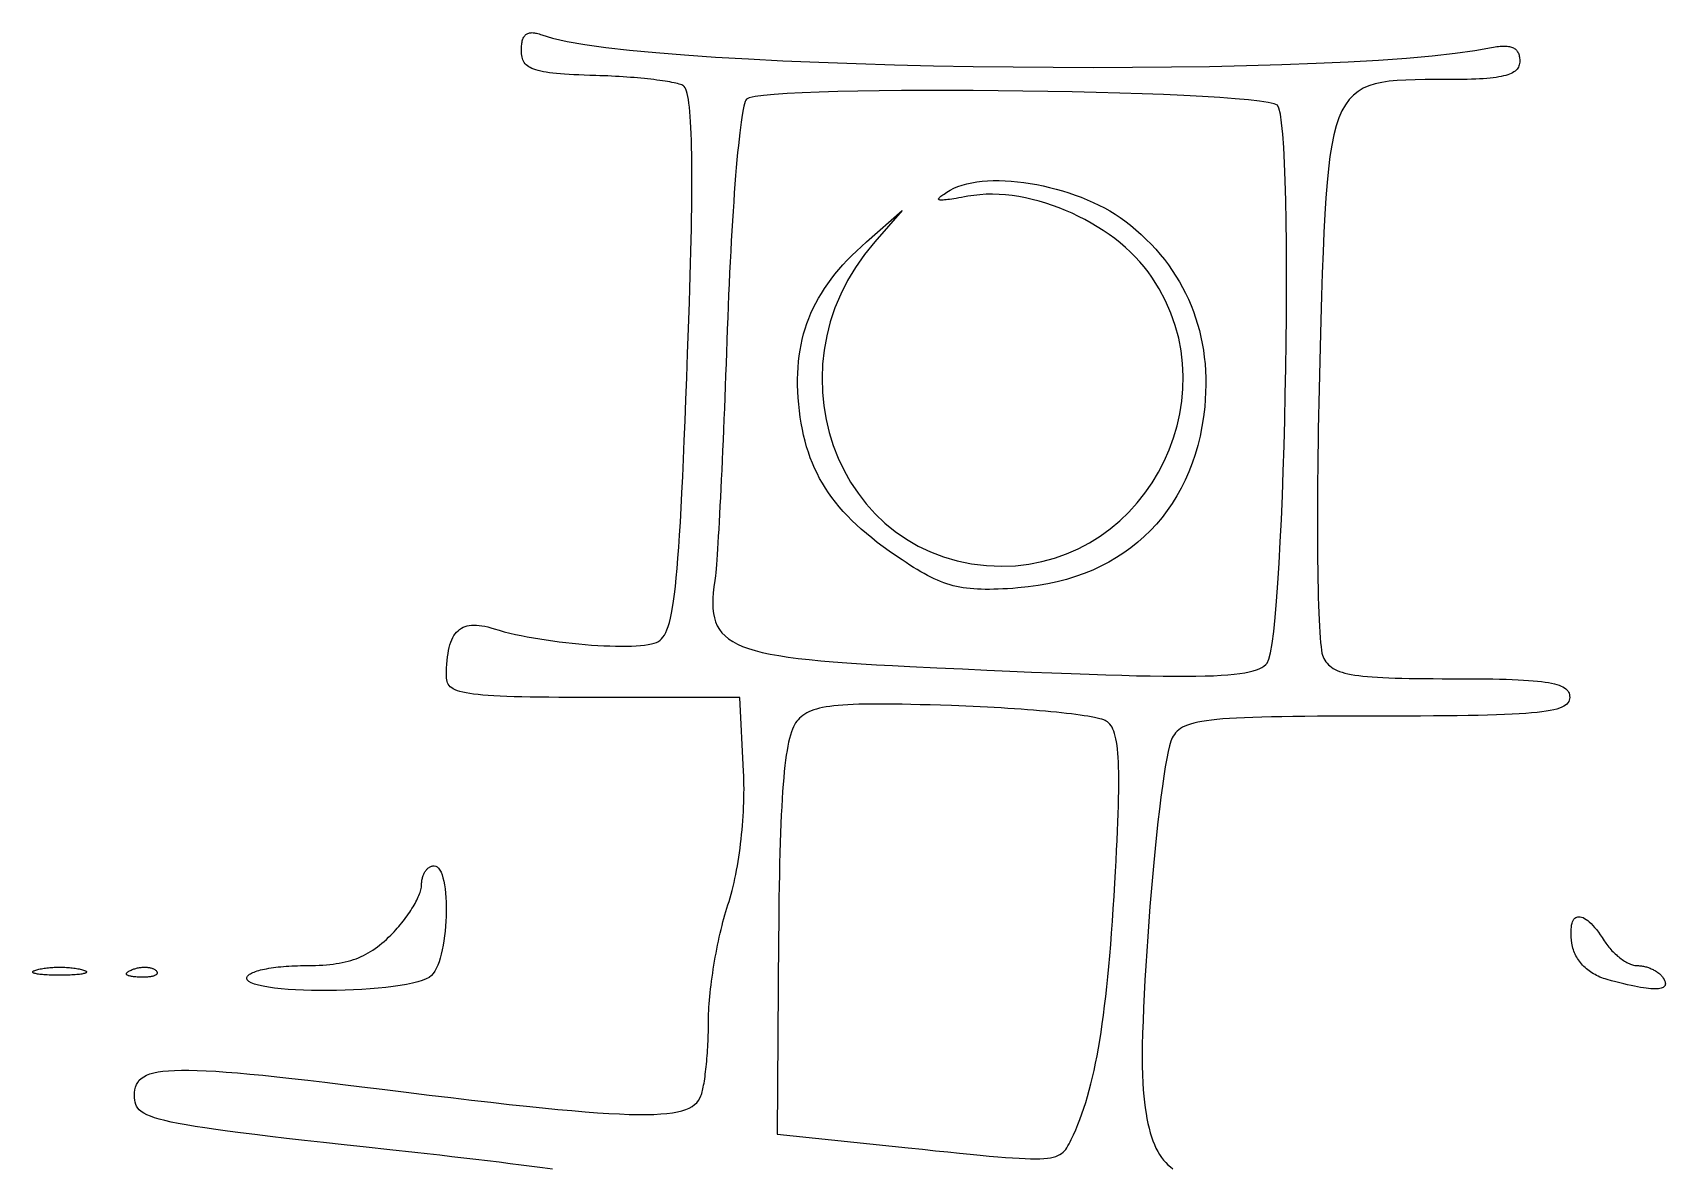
# Model space of a CAD drawing. Extents: x 61.4 to 117, y 125.4 to 225.4.
# Drawn here: x 84.03 to 93.61, y 153.8 to 160.46 of the extents above; entities that cross this region are included whole.
import ezdxf

# ---------------------------------------------------------------- set-up
doc = ezdxf.new("R2010")
doc.units = 0
doc.layers.add('LAYER_1', color=7, linetype='CONTINUOUS')

msp = doc.modelspace()

# ---------------------------------------------------------------- linework, layer by layer
at = {"layer": 'LAYER_1', "color": 7}
for points in [[(86.8947, 160.3614), (86.8948, 160.3705), (86.8951, 160.3791), (86.8957, 160.3873), (86.8965, 160.3951), (86.8975, 160.4025), (86.8987, 160.4094), (86.9002, 160.4159), (86.9019, 160.422), (86.9039, 160.4277), (86.9061, 160.4329), (86.9086, 160.4378), (86.9113, 160.4422), (86.9143, 160.4463), (86.9175, 160.4499), (86.921, 160.4531), (86.9247, 160.4559), (86.9287, 160.4583), (86.933, 160.4604), (86.9376, 160.462), (86.9424, 160.4632), (86.9475, 160.4641), (86.9529, 160.4645), (86.9586, 160.4646), (86.9645, 160.4643), (86.9708, 160.4636), (86.9773, 160.4625), (86.9841, 160.461), (86.9912, 160.4592), (86.9987, 160.457), (87.0064, 160.4544), (87.0144, 160.4514)], [(87.0144, 160.4514), (87.0782, 160.4316), (87.1628, 160.4128), (87.2671, 160.395), (87.3895, 160.3782), (87.5288, 160.3625), (87.6836, 160.3478), (87.8524, 160.3342), (88.034, 160.3216), (88.227, 160.3102), (88.4299, 160.2999), (88.6416, 160.2908), (88.8605, 160.2828), (89.0853, 160.276), (89.3147, 160.2704), (89.5473, 160.2661), (89.7817, 160.263), (90.0166, 160.2611), (90.2505, 160.2605), (90.4823, 160.2612), (90.7104, 160.2632), (90.9335, 160.2665), (91.1502, 160.2712), (91.3593, 160.2773), (91.5592, 160.2847), (91.7488, 160.2935), (91.9265, 160.3038), (92.091, 160.3155), (92.241, 160.3286), (92.3751, 160.3433), (92.492, 160.3594), (92.5902, 160.377)], [(87.3321, 160.2127), (87.297, 160.2138), (87.2638, 160.215), (87.2324, 160.2163), (87.2028, 160.2177), (87.1749, 160.2192), (87.1486, 160.2209), (87.124, 160.2227), (87.101, 160.2248), (87.0795, 160.227), (87.0595, 160.2295), (87.041, 160.2322), (87.0238, 160.2351), (87.0079, 160.2383), (86.9933, 160.2418), (86.98, 160.2457), (86.9678, 160.2498), (86.9568, 160.2542), (86.9469, 160.2591), (86.938, 160.2643), (86.9301, 160.2698), (86.9232, 160.2758), (86.9171, 160.2822), (86.9119, 160.289), (86.9075, 160.2963), (86.9038, 160.3041), (86.9009, 160.3123), (86.8985, 160.3211), (86.8968, 160.3303), (86.8956, 160.3401), (86.8949, 160.3505), (86.8947, 160.3614)], [(92.5902, 160.377), (92.601, 160.3792), (92.6114, 160.381), (92.6214, 160.3825), (92.6311, 160.3838), (92.6404, 160.3847), (92.6492, 160.3854), (92.6578, 160.3857), (92.6659, 160.3857), (92.6737, 160.3855), (92.6811, 160.3849), (92.6881, 160.384), (92.6947, 160.3828), (92.701, 160.3813), (92.707, 160.3795), (92.7126, 160.3773), (92.7178, 160.3749), (92.7227, 160.3721), (92.7272, 160.3691), (92.7314, 160.3657), (92.7352, 160.362), (92.7387, 160.358), (92.7418, 160.3536), (92.7446, 160.349), (92.7471, 160.344), (92.7492, 160.3387), (92.751, 160.3331), (92.7524, 160.3271), (92.7536, 160.3208), (92.7544, 160.3142), (92.7549, 160.3073), (92.755, 160.3)], [(92.755, 160.3), (92.7547, 160.2918), (92.7538, 160.284), (92.7523, 160.2765), (92.75, 160.2695), (92.7471, 160.2627), (92.7434, 160.2564), (92.739, 160.2503), (92.7338, 160.2446), (92.7278, 160.2393), (92.7209, 160.2342), (92.7132, 160.2295), (92.7045, 160.225), (92.6949, 160.2209), (92.6844, 160.2171), (92.6728, 160.2135), (92.6603, 160.2102), (92.6467, 160.2072), (92.632, 160.2045), (92.6162, 160.2019), (92.5992, 160.1997), (92.5811, 160.1977), (92.5618, 160.1959), (92.5413, 160.1943), (92.5195, 160.1929), (92.4965, 160.1918), (92.4721, 160.1908), (92.4464, 160.1901), (92.4193, 160.1895), (92.3908, 160.1891), (92.3609, 160.1888), (92.3295, 160.1887)], [(87.846, 160.1526), (87.8414, 160.1552), (87.8356, 160.1577), (87.8286, 160.1602), (87.8206, 160.1627), (87.8116, 160.1653), (87.8016, 160.1677), (87.7906, 160.1702), (87.7787, 160.1727), (87.7659, 160.1751), (87.7522, 160.1775), (87.7377, 160.1798), (87.7225, 160.1821), (87.7065, 160.1844), (87.6897, 160.1866), (87.6723, 160.1888), (87.6543, 160.1909), (87.6357, 160.1929), (87.6165, 160.1949), (87.5968, 160.1968), (87.5766, 160.1987), (87.5559, 160.2004), (87.5348, 160.2021), (87.5133, 160.2037), (87.4915, 160.2052), (87.4694, 160.2066), (87.447, 160.2079), (87.4243, 160.2091), (87.4015, 160.2102), (87.3785, 160.2111), (87.3553, 160.212), (87.3321, 160.2127)], [(87.8809, 158.8833), (87.8835, 158.9611), (87.8859, 159.0364), (87.888, 159.1093), (87.8898, 159.1797), (87.8914, 159.2476), (87.8927, 159.3131), (87.8939, 159.3761), (87.8947, 159.4366), (87.8953, 159.4947), (87.8957, 159.5503), (87.8958, 159.6035), (87.8957, 159.6542), (87.8953, 159.7024), (87.8947, 159.7482), (87.8938, 159.7916), (87.8927, 159.8325), (87.8913, 159.8709), (87.8897, 159.9069), (87.8878, 159.9405), (87.8857, 159.9716), (87.8833, 160.0002), (87.8807, 160.0264), (87.8779, 160.0502), (87.8748, 160.0715), (87.8714, 160.0904), (87.8678, 160.1069), (87.8639, 160.1209), (87.8598, 160.1325), (87.8555, 160.1416), (87.8509, 160.1484), (87.846, 160.1526)], [(92.3295, 160.1887), (92.2622, 160.1888), (92.1994, 160.1887), (92.1408, 160.1881), (92.0863, 160.1865), (92.0357, 160.1837), (91.989, 160.1793), (91.9458, 160.1729), (91.9061, 160.1641), (91.8697, 160.1525), (91.8364, 160.1379), (91.8062, 160.1197), (91.7787, 160.0977), (91.7539, 160.0715), (91.7316, 160.0407), (91.7116, 160.0049), (91.6938, 159.9637), (91.678, 159.9169), (91.6641, 159.864), (91.6519, 159.8047), (91.6412, 159.7385), (91.6319, 159.6651), (91.6238, 159.5842), (91.6168, 159.4954), (91.6106, 159.3983), (91.6052, 159.2925), (91.6004, 159.1776), (91.596, 159.0534), (91.5919, 158.9194), (91.5878, 158.7752), (91.5837, 158.6205), (91.5794, 158.4549)], [(88.2154, 160.0742), (88.2117, 160.0688), (88.2079, 160.0599), (88.2041, 160.0477), (88.2002, 160.0322), (88.1963, 160.0135), (88.1923, 159.9917), (88.1883, 159.9669), (88.1843, 159.9393), (88.1803, 159.9088), (88.1762, 159.8757), (88.1722, 159.8399), (88.1682, 159.8017), (88.1641, 159.761), (88.1602, 159.718), (88.1562, 159.6727), (88.1523, 159.6254), (88.1484, 159.576), (88.1446, 159.5246), (88.1408, 159.4714), (88.1371, 159.4165), (88.1335, 159.3599), (88.13, 159.3018), (88.1265, 159.2422), (88.1232, 159.1812), (88.12, 159.1189), (88.1169, 159.0555), (88.1139, 158.991), (88.1111, 158.9255), (88.1083, 158.8591), (88.1058, 158.7919), (88.1034, 158.724)], [(91.3321, 160.0382), (91.313, 160.0467), (91.2775, 160.0549), (91.2268, 160.0626), (91.1619, 160.07), (91.0839, 160.077), (90.9941, 160.0835), (90.8936, 160.0897), (90.7834, 160.0953), (90.6648, 160.1006), (90.5388, 160.1053), (90.4067, 160.1096), (90.2695, 160.1134), (90.1284, 160.1167), (89.9845, 160.1195), (89.839, 160.1217), (89.693, 160.1234), (89.5476, 160.1245), (89.4039, 160.1251), (89.2632, 160.125), (89.1265, 160.1244), (88.995, 160.1232), (88.8699, 160.1213), (88.7522, 160.1188), (88.643, 160.1156), (88.5436, 160.1118), (88.4551, 160.1073), (88.3786, 160.1021), (88.3152, 160.0962), (88.2661, 160.0896), (88.2325, 160.0823), (88.2154, 160.0742)], [(91.2723, 156.7645), (91.2824, 156.7863), (91.2922, 156.8251), (91.3016, 156.8798), (91.3107, 156.9492), (91.3193, 157.0321), (91.3276, 157.1273), (91.3353, 157.2336), (91.3427, 157.3499), (91.3495, 157.475), (91.3558, 157.6076), (91.3616, 157.7466), (91.3668, 157.8908), (91.3715, 158.039), (91.3755, 158.19), (91.379, 158.3426), (91.3818, 158.4957), (91.3839, 158.6481), (91.3853, 158.7985), (91.3861, 158.9458), (91.3861, 159.0888), (91.3854, 159.2263), (91.3839, 159.3571), (91.3816, 159.4801), (91.3785, 159.594), (91.3745, 159.6977), (91.3697, 159.7899), (91.364, 159.8696), (91.3574, 159.9354), (91.3499, 159.9862), (91.3415, 160.0209), (91.3321, 160.0382)], [(89.4124, 159.5397), (89.4339, 159.5511), (89.4574, 159.5612), (89.4827, 159.57), (89.5096, 159.5774), (89.538, 159.5836), (89.5679, 159.5885), (89.5991, 159.5921), (89.6315, 159.5946), (89.6649, 159.5958), (89.6994, 159.5958), (89.7346, 159.5947), (89.7706, 159.5924), (89.8072, 159.5891), (89.8443, 159.5846), (89.8818, 159.579), (89.9195, 159.5724), (89.9574, 159.5647), (89.9952, 159.5561), (90.033, 159.5464), (90.0706, 159.5357), (90.1079, 159.5241), (90.1447, 159.5116), (90.1809, 159.4981), (90.2165, 159.4838), (90.2513, 159.4685), (90.2852, 159.4525), (90.318, 159.4355), (90.3497, 159.4178), (90.3801, 159.3993), (90.4092, 159.38), (90.4367, 159.3599)], [(89.5149, 159.504), (89.4964, 159.5006), (89.4791, 159.4974), (89.4628, 159.4946), (89.4476, 159.492), (89.4335, 159.4897), (89.4205, 159.4877), (89.4085, 159.4859), (89.3976, 159.4845), (89.3877, 159.4833), (89.3788, 159.4825), (89.3709, 159.4819), (89.3641, 159.4817), (89.3582, 159.4818), (89.3534, 159.4822), (89.3495, 159.4829), (89.3465, 159.4839), (89.3446, 159.4852), (89.3435, 159.4869), (89.3435, 159.4889), (89.3443, 159.4912), (89.3461, 159.4939), (89.3488, 159.4969), (89.3524, 159.5002), (89.3568, 159.5039), (89.3622, 159.508), (89.3684, 159.5123), (89.3755, 159.5171), (89.3835, 159.5222), (89.3923, 159.5277), (89.4019, 159.5335), (89.4124, 159.5397)], [(90.596, 159.03), (90.574, 159.0607), (90.5503, 159.0909), (90.525, 159.1203), (90.4982, 159.1489), (90.47, 159.1768), (90.4404, 159.2039), (90.4096, 159.2301), (90.3776, 159.2554), (90.3445, 159.2798), (90.3104, 159.3032), (90.2754, 159.3256), (90.2395, 159.3469), (90.203, 159.3672), (90.1657, 159.3863), (90.1279, 159.4043), (90.0896, 159.4211), (90.0509, 159.4367), (90.0119, 159.4509), (89.9727, 159.4639), (89.9333, 159.4756), (89.8938, 159.4858), (89.8544, 159.4946), (89.8151, 159.502), (89.776, 159.5079), (89.7371, 159.5122), (89.6987, 159.515), (89.6607, 159.5162), (89.6232, 159.5157), (89.5863, 159.5135), (89.5502, 159.5096), (89.5149, 159.504)], [(88.9205, 159.2369), (89.1289, 159.4201), (88.969, 159.2369)], [(90.4367, 159.3599), (90.4699, 159.3338), (90.5019, 159.307), (90.5328, 159.2796), (90.5625, 159.2514), (90.591, 159.2226), (90.6183, 159.1931), (90.6444, 159.1629), (90.6693, 159.1322), (90.6931, 159.1008), (90.7156, 159.0687), (90.737, 159.0361), (90.7571, 159.0028), (90.7761, 158.969), (90.7938, 158.9346), (90.8103, 158.8996), (90.8256, 158.864), (90.8396, 158.8279), (90.8525, 158.7912), (90.8641, 158.754), (90.8744, 158.7163), (90.8835, 158.678), (90.8914, 158.6392), (90.898, 158.5999), (90.9034, 158.5602), (90.9075, 158.5199), (90.9104, 158.4792), (90.912, 158.438), (90.9123, 158.3964), (90.9113, 158.3543), (90.9091, 158.3117), (90.9056, 158.2688)], [(88.5229, 158.2836), (88.5197, 158.3213), (88.5175, 158.3583), (88.5163, 158.3946), (88.5161, 158.4303), (88.5169, 158.4654), (88.5187, 158.4999), (88.5215, 158.5339), (88.5254, 158.5673), (88.5303, 158.6002), (88.5362, 158.6325), (88.5432, 158.6644), (88.5513, 158.6959), (88.5605, 158.7269), (88.5707, 158.7575), (88.5821, 158.7877), (88.5945, 158.8176), (88.6081, 158.8471), (88.6228, 158.8763), (88.6386, 158.9052), (88.6556, 158.9338), (88.6737, 158.9622), (88.693, 158.9903), (88.7135, 159.0183), (88.7351, 159.046), (88.758, 159.0736), (88.782, 159.1011), (88.8072, 159.1284), (88.8337, 159.1556), (88.8614, 159.1828), (88.8903, 159.2098), (88.9205, 159.2369)], [(88.969, 159.2369), (88.9089, 159.163), (88.8556, 159.0869), (88.809, 159.0089), (88.769, 158.9294), (88.7354, 158.8486), (88.7081, 158.7669), (88.6869, 158.6845), (88.6719, 158.6018), (88.6627, 158.5191), (88.6594, 158.4367), (88.6618, 158.355), (88.6697, 158.2741), (88.6831, 158.1946), (88.7018, 158.1166), (88.7256, 158.0404), (88.7546, 157.9665), (88.7885, 157.895), (88.8273, 157.8264), (88.8708, 157.7609), (88.9188, 157.6988), (88.9713, 157.6405), (89.0282, 157.5863), (89.0893, 157.5364), (89.1544, 157.4913), (89.2236, 157.4511), (89.2965, 157.4163), (89.3733, 157.3871), (89.4536, 157.3638), (89.5374, 157.3468), (89.6245, 157.3364), (89.7149, 157.3328)], [(89.7149, 157.3328), (89.7957, 157.3359), (89.8743, 157.3449), (89.9505, 157.3595), (90.0243, 157.3796), (90.0954, 157.4049), (90.1639, 157.435), (90.2294, 157.4698), (90.292, 157.509), (90.3514, 157.5523), (90.4076, 157.5995), (90.4604, 157.6504), (90.5096, 157.7045), (90.5552, 157.7618), (90.597, 157.8219), (90.6348, 157.8847), (90.6686, 157.9497), (90.6981, 158.0168), (90.7234, 158.0858), (90.7441, 158.1563), (90.7603, 158.2281), (90.7717, 158.3009), (90.7783, 158.3745), (90.7798, 158.4487), (90.7762, 158.5231), (90.7674, 158.5975), (90.7531, 158.6717), (90.7333, 158.7454), (90.7078, 158.8183), (90.6765, 158.8902), (90.6393, 158.9609), (90.596, 159.03)], [(87.6989, 156.8913), (87.7084, 156.898), (87.7174, 156.9063), (87.7259, 156.9164), (87.7341, 156.9285), (87.7419, 156.943), (87.7493, 156.9599), (87.7564, 156.9796), (87.7632, 157.0023), (87.7697, 157.0282), (87.7759, 157.0576), (87.7819, 157.0906), (87.7876, 157.1276), (87.7931, 157.1687), (87.7985, 157.2142), (87.8036, 157.2643), (87.8086, 157.3192), (87.8135, 157.3792), (87.8183, 157.4446), (87.823, 157.5155), (87.8277, 157.5921), (87.8323, 157.6748), (87.8369, 157.7637), (87.8415, 157.8591), (87.8461, 157.9612), (87.8508, 158.0702), (87.8555, 158.1865), (87.8603, 158.3101), (87.8653, 158.4413), (87.8703, 158.5805), (87.8755, 158.7277), (87.8809, 158.8833)], [(88.1034, 158.724), (88.1011, 158.6559), (88.0987, 158.5882), (88.0962, 158.5209), (88.0937, 158.4542), (88.0912, 158.3882), (88.0887, 158.323), (88.0861, 158.2587), (88.0835, 158.1953), (88.0809, 158.1331), (88.0783, 158.072), (88.0757, 158.0122), (88.0731, 157.9539), (88.0705, 157.897), (88.0679, 157.8418), (88.0653, 157.7883), (88.0627, 157.7365), (88.0602, 157.6868), (88.0577, 157.639), (88.0552, 157.5934), (88.0528, 157.55), (88.0504, 157.5089), (88.0481, 157.4703), (88.0458, 157.4342), (88.0436, 157.4008), (88.0414, 157.3701), (88.0394, 157.3423), (88.0374, 157.3174), (88.0355, 157.2957), (88.0336, 157.277), (88.0319, 157.2617), (88.0303, 157.2497)], [(91.5794, 158.4549), (91.5773, 158.374), (91.5755, 158.2938), (91.5738, 158.2145), (91.5724, 158.136), (91.5711, 158.0586), (91.57, 157.9824), (91.5691, 157.9075), (91.5684, 157.834), (91.5679, 157.7621), (91.5676, 157.6917), (91.5674, 157.6232), (91.5674, 157.5565), (91.5676, 157.4918), (91.568, 157.4292), (91.5686, 157.3688), (91.5693, 157.3108), (91.5702, 157.2552), (91.5713, 157.2022), (91.5725, 157.1519), (91.574, 157.1044), (91.5755, 157.0598), (91.5773, 157.0183), (91.5792, 156.9799), (91.5813, 156.9448), (91.5835, 156.9131), (91.5859, 156.8849), (91.5885, 156.8604), (91.5912, 156.8395), (91.5941, 156.8226), (91.5971, 156.8096), (91.6003, 156.8006)], [(89.1289, 157.3694), (89.0904, 157.3954), (89.0534, 157.4212), (89.0178, 157.447), (88.9838, 157.4727), (88.9511, 157.4985), (88.9198, 157.5242), (88.89, 157.55), (88.8614, 157.5759), (88.8342, 157.602), (88.8084, 157.6282), (88.7837, 157.6546), (88.7604, 157.6813), (88.7383, 157.7082), (88.7173, 157.7355), (88.6976, 157.7632), (88.679, 157.7912), (88.6616, 157.8196), (88.6453, 157.8485), (88.63, 157.878), (88.6158, 157.9079), (88.6027, 157.9385), (88.5905, 157.9696), (88.5794, 158.0014), (88.5692, 158.0339), (88.56, 158.0671), (88.5516, 158.1011), (88.5442, 158.1358), (88.5376, 158.1714), (88.5319, 158.2079), (88.527, 158.2453), (88.5229, 158.2836)], [(90.9056, 158.2688), (90.8988, 158.2099), (90.8898, 158.1524), (90.8786, 158.0963), (90.8654, 158.0416), (90.85, 157.9884), (90.8326, 157.9367), (90.8132, 157.8864), (90.7917, 157.8377), (90.7682, 157.7906), (90.7429, 157.7451), (90.7155, 157.7011), (90.6863, 157.6589), (90.6553, 157.6182), (90.6224, 157.5793), (90.5877, 157.5422), (90.5512, 157.5067), (90.5129, 157.4731), (90.4729, 157.4413), (90.4313, 157.4113), (90.388, 157.3832), (90.343, 157.3569), (90.2964, 157.3326), (90.2483, 157.3103), (90.1986, 157.2899), (90.1473, 157.2715), (90.0946, 157.2552), (90.0404, 157.2409), (89.9848, 157.2287), (89.9277, 157.2186), (89.8693, 157.2107), (89.8096, 157.2049)], [(89.8096, 157.2049), (89.7786, 157.2026), (89.749, 157.2007), (89.7205, 157.1991), (89.6933, 157.1978), (89.6671, 157.197), (89.6419, 157.1966), (89.6177, 157.1966), (89.5943, 157.197), (89.5717, 157.1979), (89.5499, 157.1993), (89.5287, 157.2012), (89.5081, 157.2035), (89.4879, 157.2065), (89.4682, 157.2099), (89.4489, 157.2139), (89.4298, 157.2185), (89.411, 157.2237), (89.3923, 157.2296), (89.3736, 157.236), (89.355, 157.2431), (89.3363, 157.2509), (89.3174, 157.2594), (89.2983, 157.2685), (89.2789, 157.2784), (89.2592, 157.2891), (89.239, 157.3004), (89.2183, 157.3126), (89.197, 157.3256), (89.175, 157.3393), (89.1524, 157.3539), (89.1289, 157.3693)], [(88.0303, 157.2497), (88.025, 157.2126), (88.0212, 157.1774), (88.0188, 157.1443), (88.018, 157.113), (88.0191, 157.0836), (88.0222, 157.0559), (88.0273, 157.0299), (88.0347, 157.0056), (88.0445, 156.9829), (88.0569, 156.9616), (88.072, 156.9418), (88.0899, 156.9233), (88.1109, 156.9062), (88.135, 156.8903), (88.1624, 156.8755), (88.1933, 156.8619), (88.2278, 156.8493), (88.2661, 156.8376), (88.3083, 156.8269), (88.3545, 156.817), (88.405, 156.8079), (88.4598, 156.7995), (88.5191, 156.7917), (88.5832, 156.7845), (88.652, 156.7778), (88.7258, 156.7715), (88.8047, 156.7656), (88.8889, 156.76), (88.9785, 156.7547), (89.0737, 156.7495), (89.1746, 156.7444)], [(86.4551, 156.6848), (86.4553, 156.7102), (86.456, 156.7344), (86.4572, 156.7575), (86.459, 156.7793), (86.4612, 156.8), (86.464, 156.8196), (86.4673, 156.838), (86.4711, 156.8553), (86.4756, 156.8715), (86.4805, 156.8866), (86.4861, 156.9005), (86.4923, 156.9134), (86.499, 156.9252), (86.5064, 156.9359), (86.5144, 156.9456), (86.523, 156.9543), (86.5323, 156.9619), (86.5422, 156.9684), (86.5528, 156.974), (86.564, 156.9785), (86.576, 156.9821), (86.5886, 156.9847), (86.602, 156.9863), (86.616, 156.987), (86.6308, 156.9867), (86.6463, 156.9854), (86.6626, 156.9832), (86.6796, 156.9801), (86.6974, 156.9761), (86.716, 156.9712), (86.7354, 156.9654)], [(86.7354, 156.9654), (86.7641, 156.9568), (86.7944, 156.9485), (86.8263, 156.9405), (86.8595, 156.9328), (86.8939, 156.9254), (86.9293, 156.9184), (86.9656, 156.9118), (87.0026, 156.9055), (87.0402, 156.8996), (87.0783, 156.8941), (87.1166, 156.889), (87.155, 156.8844), (87.1933, 156.8801), (87.2314, 156.8763), (87.2692, 156.873), (87.3065, 156.8701), (87.3431, 156.8678), (87.3789, 156.8659), (87.4137, 156.8645), (87.4474, 156.8636), (87.4798, 156.8632), (87.5108, 156.8634), (87.5401, 156.8642), (87.5677, 156.8655), (87.5934, 156.8673), (87.6171, 156.8698), (87.6385, 156.8729), (87.6575, 156.8765), (87.6741, 156.8808), (87.6879, 156.8858), (87.6989, 156.8913)], [(91.6003, 156.8006), (91.6055, 156.7904), (91.6112, 156.7807), (91.6174, 156.7715), (91.6243, 156.7629), (91.6319, 156.7547), (91.6403, 156.747), (91.6497, 156.7398), (91.6599, 156.7331), (91.6713, 156.7268), (91.6837, 156.7209), (91.6974, 156.7155), (91.7124, 156.7104), (91.7288, 156.7058), (91.7466, 156.7015), (91.766, 156.6976), (91.787, 156.694), (91.8098, 156.6908), (91.8343, 156.6879), (91.8607, 156.6852), (91.8891, 156.6829), (91.9196, 156.6809), (91.9521, 156.6791), (91.9869, 156.6775), (92.024, 156.6762), (92.0634, 156.6751), (92.1053, 156.6743), (92.1498, 156.6736), (92.1969, 156.6731), (92.2467, 156.6727), (92.2992, 156.6725), (92.3547, 156.6724)], [(89.1746, 156.7444), (89.3332, 156.7368), (89.4837, 156.7297), (89.6262, 156.7231), (89.761, 156.7171), (89.8882, 156.7116), (90.0081, 156.7066), (90.121, 156.7022), (90.2269, 156.6983), (90.3262, 156.695), (90.4191, 156.6922), (90.5057, 156.69), (90.5864, 156.6883), (90.6613, 156.6872), (90.7306, 156.6866), (90.7946, 156.6866), (90.8535, 156.6872), (90.9075, 156.6883), (90.9568, 156.69), (91.0017, 156.6923), (91.0423, 156.6951), (91.0789, 156.6985), (91.1117, 156.7025), (91.1409, 156.7071), (91.1668, 156.7122), (91.1895, 156.7179), (91.2093, 156.7242), (91.2264, 156.7311), (91.2411, 156.7386), (91.2534, 156.7466), (91.2638, 156.7553), (91.2723, 156.7645)], [(87.3158, 156.562), (87.2448, 156.5621), (87.1777, 156.5623), (87.1145, 156.5626), (87.0549, 156.5631), (86.999, 156.5637), (86.9466, 156.5645), (86.8976, 156.5654), (86.8518, 156.5666), (86.8093, 156.568), (86.7698, 156.5696), (86.7332, 156.5715), (86.6996, 156.5736), (86.6686, 156.5761), (86.6403, 156.5788), (86.6145, 156.5818), (86.5911, 156.5851), (86.57, 156.5888), (86.5511, 156.5928), (86.5342, 156.5972), (86.5194, 156.602), (86.5064, 156.6072), (86.4952, 156.6128), (86.4856, 156.6189), (86.4775, 156.6254), (86.4709, 156.6324), (86.4656, 156.6398), (86.4615, 156.6477), (86.4585, 156.6562), (86.4565, 156.6652), (86.4554, 156.6747), (86.4551, 156.6848)], [(92.3547, 156.6724), (92.4083, 156.6724), (92.4591, 156.6722), (92.5073, 156.6718), (92.553, 156.6713), (92.5962, 156.6707), (92.6369, 156.6698), (92.6752, 156.6688), (92.7112, 156.6676), (92.745, 156.6662), (92.7766, 156.6646), (92.8061, 156.6627), (92.8335, 156.6606), (92.8589, 156.6583), (92.8824, 156.6557), (92.9041, 156.6528), (92.9239, 156.6496), (92.942, 156.6462), (92.9584, 156.6425), (92.9732, 156.6385), (92.9864, 156.6341), (92.9982, 156.6295), (93.0085, 156.6244), (93.0175, 156.6191), (93.0252, 156.6134), (93.0316, 156.6073), (93.0369, 156.6008), (93.0411, 156.594), (93.0442, 156.5868), (93.0464, 156.5791), (93.0477, 156.5711), (93.0481, 156.5626)], [(88.199, 156.1274), (88.1766, 156.5614), (87.3158, 156.562)], [(89.4187, 156.5145), (89.3547, 156.5166), (89.2939, 156.5184), (89.2362, 156.5199), (89.1816, 156.5213), (89.1299, 156.5223), (89.081, 156.5231), (89.035, 156.5235), (88.9916, 156.5237), (88.9507, 156.5236), (88.9124, 156.5231), (88.8764, 156.5223), (88.8427, 156.5212), (88.8112, 156.5197), (88.7818, 156.5179), (88.7544, 156.5157), (88.7289, 156.5131), (88.7052, 156.5101), (88.6832, 156.5068), (88.6629, 156.503), (88.6441, 156.4988), (88.6267, 156.4942), (88.6107, 156.4892), (88.5959, 156.4837), (88.5822, 156.4777), (88.5697, 156.4713), (88.5581, 156.4644), (88.5473, 156.457), (88.5373, 156.4492), (88.528, 156.4408), (88.5193, 156.4319), (88.5111, 156.4225)], [(90.3281, 156.424), (90.3217, 156.4274), (90.3131, 156.4308), (90.3024, 156.4343), (90.2897, 156.4378), (90.2751, 156.4412), (90.2586, 156.4447), (90.2402, 156.4482), (90.2201, 156.4517), (90.1983, 156.4552), (90.1749, 156.4586), (90.1498, 156.462), (90.1233, 156.4654), (90.0954, 156.4687), (90.066, 156.472), (90.0354, 156.4752), (90.0035, 156.4784), (89.9704, 156.4815), (89.9362, 156.4845), (89.9009, 156.4875), (89.8647, 156.4904), (89.8275, 156.4932), (89.7894, 156.4958), (89.7506, 156.4984), (89.711, 156.5009), (89.6708, 156.5032), (89.6299, 156.5054), (89.5885, 156.5075), (89.5466, 156.5095), (89.5043, 156.5113), (89.4617, 156.513), (89.4187, 156.5145)], [(93.0481, 156.5626), (93.0475, 156.5538), (93.0457, 156.5455), (93.0426, 156.5377), (93.038, 156.5303), (93.0319, 156.5233), (93.024, 156.5167), (93.0143, 156.5106), (93.0027, 156.5048), (92.989, 156.4994), (92.9731, 156.4944), (92.9549, 156.4897), (92.9342, 156.4854), (92.911, 156.4814), (92.8851, 156.4777), (92.8564, 156.4744), (92.8247, 156.4713), (92.79, 156.4685), (92.7522, 156.466), (92.711, 156.4637), (92.6664, 156.4617), (92.6183, 156.46), (92.5665, 156.4584), (92.5109, 156.4571), (92.4514, 156.456), (92.3879, 156.455), (92.3202, 156.4543), (92.2482, 156.4537), (92.1719, 156.4532), (92.091, 156.4529), (92.0055, 156.4527), (91.9152, 156.4527)], [(88.5111, 156.4225), (88.5042, 156.4132), (88.4976, 156.4024), (88.4913, 156.3899), (88.4852, 156.3757), (88.4794, 156.3597), (88.4738, 156.3419), (88.4685, 156.3223), (88.4634, 156.3007), (88.4586, 156.2771), (88.454, 156.2515), (88.4496, 156.2239), (88.4455, 156.1941), (88.4416, 156.1621), (88.4379, 156.1279), (88.4344, 156.0913), (88.4312, 156.0525), (88.4281, 156.0112), (88.4252, 155.9675), (88.4226, 155.9212), (88.4201, 155.8724), (88.4178, 155.821), (88.4157, 155.767), (88.4138, 155.7102), (88.4121, 155.6506), (88.4105, 155.5882), (88.4091, 155.5229), (88.4079, 155.4547), (88.4068, 155.3835), (88.4058, 155.3092), (88.405, 155.2319), (88.4044, 155.1514)], [(90.3782, 155.4728), (90.382, 155.5402), (90.3854, 155.6043), (90.3885, 155.6654), (90.3913, 155.7234), (90.3938, 155.7785), (90.3959, 155.8306), (90.3977, 155.8799), (90.3991, 155.9265), (90.4002, 155.9705), (90.4009, 156.0118), (90.4013, 156.0507), (90.4014, 156.0871), (90.401, 156.1212), (90.4003, 156.153), (90.3993, 156.1827), (90.3978, 156.2102), (90.396, 156.2357), (90.3938, 156.2593), (90.3912, 156.281), (90.3882, 156.3009), (90.3848, 156.319), (90.381, 156.3356), (90.3768, 156.3506), (90.3722, 156.3641), (90.3672, 156.3762), (90.3617, 156.387), (90.3559, 156.3966), (90.3496, 156.405), (90.3429, 156.4123), (90.3357, 156.4186), (90.3281, 156.424)], [(91.9152, 156.4527), (91.8206, 156.4526), (91.7314, 156.4525), (91.6472, 156.4522), (91.568, 156.4518), (91.4936, 156.4512), (91.4238, 156.4504), (91.3585, 156.4495), (91.2974, 156.4483), (91.2405, 156.4469), (91.1876, 156.4453), (91.1385, 156.4434), (91.0931, 156.4412), (91.0512, 156.4388), (91.0127, 156.436), (90.9773, 156.4329), (90.945, 156.4294), (90.9155, 156.4256), (90.8887, 156.4214), (90.8645, 156.4168), (90.8427, 156.4118), (90.8231, 156.4064), (90.8056, 156.4005), (90.79, 156.3941), (90.7761, 156.3873), (90.7638, 156.38), (90.753, 156.3721), (90.7434, 156.3637), (90.735, 156.3548), (90.7275, 156.3453), (90.7208, 156.3352), (90.7148, 156.3245)], [(90.7148, 156.3245), (90.7071, 156.306), (90.6992, 156.2793), (90.6911, 156.245), (90.6828, 156.2035), (90.6743, 156.1554), (90.6658, 156.1011), (90.6572, 156.0412), (90.6486, 155.9763), (90.64, 155.9067), (90.6315, 155.8331), (90.6231, 155.7559), (90.6148, 155.6757), (90.6068, 155.593), (90.599, 155.5082), (90.5914, 155.422), (90.5843, 155.3348), (90.5774, 155.2471), (90.571, 155.1595), (90.5651, 155.0725), (90.5596, 154.9865), (90.5547, 154.9021), (90.5503, 154.8198), (90.5466, 154.7402), (90.5436, 154.6637), (90.5412, 154.5908), (90.5396, 154.5221), (90.5388, 154.4582), (90.5389, 154.3994), (90.5398, 154.3463), (90.5416, 154.2994), (90.5444, 154.2593)], [(88.1074, 155.3451), (88.1137, 155.3653), (88.1199, 155.3861), (88.126, 155.4077), (88.1318, 155.4298), (88.1374, 155.4526), (88.1428, 155.4759), (88.148, 155.4997), (88.153, 155.524), (88.1578, 155.5487), (88.1623, 155.5738), (88.1667, 155.5993), (88.1707, 155.6251), (88.1746, 155.6512), (88.1782, 155.6775), (88.1816, 155.7041), (88.1847, 155.7308), (88.1876, 155.7576), (88.1902, 155.7846), (88.1926, 155.8117), (88.1947, 155.8387), (88.1965, 155.8658), (88.1981, 155.8928), (88.1993, 155.9197), (88.2003, 155.9465), (88.201, 155.9731), (88.2014, 155.9995), (88.2015, 156.0257), (88.2014, 156.0517), (88.2009, 156.0773), (88.2001, 156.1026), (88.199, 156.1274)], [(86.3085, 155.461), (86.3086, 155.467), (86.3089, 155.4729), (86.3094, 155.4787), (86.3101, 155.4844), (86.311, 155.4901), (86.3121, 155.4956), (86.3133, 155.501), (86.3147, 155.5062), (86.3162, 155.5114), (86.318, 155.5164), (86.3198, 155.5212), (86.3219, 155.5259), (86.324, 155.5304), (86.3264, 155.5348), (86.3288, 155.5389), (86.3314, 155.5429), (86.3341, 155.5467), (86.3369, 155.5502), (86.3398, 155.5536), (86.3428, 155.5567), (86.346, 155.5596), (86.3492, 155.5623), (86.3525, 155.5647), (86.3559, 155.5668), (86.3594, 155.5687), (86.363, 155.5704), (86.3667, 155.5717), (86.3704, 155.5728), (86.3741, 155.5736), (86.378, 155.574), (86.3818, 155.5742)], [(86.3818, 155.5742), (86.3915, 155.5725), (86.4004, 155.5677), (86.4087, 155.5599), (86.4162, 155.5494), (86.423, 155.5362), (86.4291, 155.5207), (86.4345, 155.503), (86.4393, 155.4833), (86.4433, 155.4617), (86.4467, 155.4386), (86.4493, 155.4141), (86.4514, 155.3884), (86.4527, 155.3616), (86.4534, 155.3341), (86.4534, 155.3059), (86.4527, 155.2772), (86.4514, 155.2484), (86.4495, 155.2195), (86.4469, 155.1908), (86.4436, 155.1624), (86.4398, 155.1346), (86.4353, 155.1075), (86.4301, 155.0813), (86.4244, 155.0563), (86.418, 155.0326), (86.4111, 155.0105), (86.4035, 154.9901), (86.3953, 154.9716), (86.3865, 154.9552), (86.3771, 154.9411), (86.3671, 154.9295)], [(86.1287, 155.1679), (86.1382, 155.1776), (86.1476, 155.1875), (86.1569, 155.1975), (86.166, 155.2076), (86.1749, 155.2179), (86.1837, 155.2283), (86.1922, 155.2388), (86.2006, 155.2493), (86.2088, 155.2599), (86.2167, 155.2705), (86.2244, 155.2811), (86.2318, 155.2917), (86.239, 155.3022), (86.2459, 155.3127), (86.2525, 155.323), (86.2588, 155.3333), (86.2648, 155.3435), (86.2705, 155.3535), (86.2758, 155.3633), (86.2808, 155.373), (86.2854, 155.3824), (86.2896, 155.3916), (86.2934, 155.4006), (86.2969, 155.4093), (86.2999, 155.4177), (86.3025, 155.4258), (86.3046, 155.4336), (86.3063, 155.441), (86.3075, 155.4481), (86.3083, 155.4547), (86.3085, 155.461)], [(90.122, 153.9668), (90.1354, 153.9953), (90.1484, 154.0246), (90.161, 154.0547), (90.1731, 154.0858), (90.1849, 154.1178), (90.1962, 154.1508), (90.2072, 154.1848), (90.2177, 154.22), (90.2279, 154.2564), (90.2378, 154.294), (90.2472, 154.333), (90.2564, 154.3732), (90.2652, 154.4149), (90.2737, 154.4581), (90.2819, 154.5028), (90.2897, 154.5491), (90.2973, 154.597), (90.3046, 154.6467), (90.3117, 154.6981), (90.3184, 154.7513), (90.3249, 154.8064), (90.3312, 154.8634), (90.3372, 154.9224), (90.343, 154.9834), (90.3486, 155.0466), (90.354, 155.1119), (90.3592, 155.1794), (90.3642, 155.2492), (90.369, 155.3213), (90.3737, 155.3958), (90.3782, 155.4728)], [(87.9934, 154.6685), (87.9936, 154.6864), (87.994, 154.705), (87.9948, 154.7242), (87.9959, 154.7441), (87.9972, 154.7646), (87.9989, 154.7856), (88.0008, 154.8071), (88.003, 154.829), (88.0054, 154.8513), (88.0081, 154.874), (88.011, 154.8969), (88.0142, 154.9202), (88.0175, 154.9436), (88.0211, 154.9671), (88.0249, 154.9908), (88.0289, 155.0145), (88.0331, 155.0383), (88.0375, 155.062), (88.042, 155.0856), (88.0467, 155.1091), (88.0516, 155.1324), (88.0566, 155.1555), (88.0618, 155.1783), (88.0671, 155.2008), (88.0725, 155.2229), (88.0781, 155.2446), (88.0838, 155.2658), (88.0895, 155.2865), (88.0954, 155.3067), (88.1013, 155.3262), (88.1074, 155.3451)], [(93.0613, 155.1193), (93.0589, 155.1382), (93.0572, 155.1559), (93.0563, 155.1724), (93.0561, 155.1877), (93.0567, 155.2017), (93.0579, 155.2145), (93.0597, 155.2262), (93.0623, 155.2365), (93.0654, 155.2457), (93.0692, 155.2537), (93.0735, 155.2604), (93.0784, 155.2659), (93.0838, 155.2701), (93.0898, 155.2732), (93.0963, 155.2749), (93.1032, 155.2755), (93.1106, 155.2748), (93.1185, 155.2729), (93.1267, 155.2698), (93.1354, 155.2654), (93.1444, 155.2597), (93.1538, 155.2528), (93.1635, 155.2447), (93.1736, 155.2353), (93.1839, 155.2247), (93.1945, 155.2128), (93.2053, 155.1997), (93.2164, 155.1853), (93.2277, 155.1697), (93.2392, 155.1528), (93.2509, 155.1346)], [(85.6159, 154.9881), (85.6403, 154.9883), (85.6638, 154.9887), (85.6865, 154.9893), (85.7085, 154.9903), (85.7297, 154.9916), (85.7502, 154.9932), (85.7701, 154.9951), (85.7893, 154.9974), (85.8079, 155), (85.826, 155.003), (85.8435, 155.0063), (85.8605, 155.01), (85.877, 155.0141), (85.8931, 155.0187), (85.9088, 155.0236), (85.9241, 155.0289), (85.939, 155.0347), (85.9536, 155.041), (85.9679, 155.0477), (85.982, 155.0548), (85.9958, 155.0625), (86.0095, 155.0706), (86.0229, 155.0793), (86.0363, 155.0885), (86.0495, 155.0981), (86.0627, 155.1084), (86.0759, 155.1191), (86.089, 155.1305), (86.1022, 155.1424), (86.1154, 155.1549), (86.1287, 155.1679)], [(88.4044, 155.1514), (88.3964, 153.9991), (89.1656, 153.9186)], [(93.2679, 154.9068), (93.2571, 154.91), (93.2465, 154.9135), (93.2362, 154.9173), (93.226, 154.9213), (93.2161, 154.9257), (93.2065, 154.9304), (93.1971, 154.9353), (93.1879, 154.9405), (93.179, 154.946), (93.1704, 154.9517), (93.162, 154.9577), (93.1539, 154.9639), (93.1461, 154.9703), (93.1385, 154.977), (93.1313, 154.9839), (93.1244, 154.991), (93.1178, 154.9984), (93.1115, 155.0059), (93.1055, 155.0137), (93.0999, 155.0216), (93.0945, 155.0297), (93.0896, 155.038), (93.0849, 155.0464), (93.0807, 155.055), (93.0768, 155.0638), (93.0732, 155.0727), (93.0701, 155.0818), (93.0673, 155.091), (93.0649, 155.1003), (93.0629, 155.1097), (93.0613, 155.1193)], [(93.2509, 155.1346), (93.2559, 155.1268), (93.2611, 155.1192), (93.2665, 155.1117), (93.2721, 155.1042), (93.2779, 155.097), (93.2839, 155.0898), (93.29, 155.0828), (93.2962, 155.076), (93.3026, 155.0694), (93.3091, 155.0629), (93.3157, 155.0566), (93.3224, 155.0506), (93.3292, 155.0447), (93.336, 155.0391), (93.3429, 155.0337), (93.3498, 155.0286), (93.3567, 155.0237), (93.3636, 155.0191), (93.3705, 155.0147), (93.3774, 155.0107), (93.3842, 155.0069), (93.391, 155.0035), (93.3977, 155.0004), (93.4043, 154.9976), (93.4109, 154.9951), (93.4173, 154.993), (93.4236, 154.9913), (93.4298, 154.9899), (93.4358, 154.9889), (93.4416, 154.9883), (93.4473, 154.9881)], [(84.0559, 154.9653), (84.0629, 154.9671), (84.0701, 154.9687), (84.0776, 154.9702), (84.0852, 154.9715), (84.0931, 154.9728), (84.1012, 154.9739), (84.1095, 154.975), (84.1179, 154.9759), (84.1265, 154.9767), (84.1351, 154.9774), (84.1439, 154.978), (84.1527, 154.9784), (84.1617, 154.9788), (84.1706, 154.979), (84.1796, 154.9791), (84.1886, 154.9791), (84.1976, 154.979), (84.2065, 154.9788), (84.2154, 154.9784), (84.2243, 154.978), (84.2331, 154.9774), (84.2417, 154.9767), (84.2503, 154.9759), (84.2587, 154.975), (84.267, 154.9739), (84.2751, 154.9728), (84.283, 154.9715), (84.2906, 154.9702), (84.2981, 154.9687), (84.3053, 154.9671), (84.3123, 154.9653)], [(84.6099, 154.9648), (84.6151, 154.9668), (84.6203, 154.9686), (84.6255, 154.9703), (84.6308, 154.9718), (84.6361, 154.9732), (84.6414, 154.9744), (84.6467, 154.9755), (84.6521, 154.9765), (84.6574, 154.9773), (84.6627, 154.9779), (84.6679, 154.9785), (84.6731, 154.9788), (84.6782, 154.979), (84.6833, 154.9791), (84.6883, 154.9791), (84.6933, 154.9789), (84.6981, 154.9785), (84.7028, 154.978), (84.7074, 154.9774), (84.7119, 154.9766), (84.7163, 154.9757), (84.7205, 154.9746), (84.7246, 154.9734), (84.7284, 154.9721), (84.7322, 154.9706), (84.7357, 154.969), (84.7391, 154.9672), (84.7422, 154.9653), (84.7451, 154.9633), (84.7478, 154.9611), (84.7503, 154.9588)], [(85.2829, 154.9148), (85.2834, 154.9187), (85.2848, 154.9225), (85.287, 154.9263), (85.2902, 154.93), (85.2941, 154.9337), (85.2989, 154.9372), (85.3045, 154.9407), (85.3109, 154.9441), (85.318, 154.9475), (85.3258, 154.9507), (85.3343, 154.9538), (85.3435, 154.9569), (85.3534, 154.9598), (85.3639, 154.9626), (85.375, 154.9653), (85.3867, 154.9679), (85.3989, 154.9703), (85.4117, 154.9726), (85.425, 154.9748), (85.4388, 154.9768), (85.453, 154.9787), (85.4677, 154.9804), (85.4828, 154.982), (85.4983, 154.9834), (85.5142, 154.9846), (85.5304, 154.9857), (85.5469, 154.9865), (85.5638, 154.9872), (85.5809, 154.9877), (85.5983, 154.988), (85.6159, 154.9881)], [(93.4473, 154.9881), (93.4529, 154.988), (93.4586, 154.9877), (93.4643, 154.9872), (93.47, 154.9865), (93.4758, 154.9856), (93.4815, 154.9845), (93.4873, 154.9833), (93.4931, 154.9819), (93.4988, 154.9804), (93.5045, 154.9786), (93.5101, 154.9768), (93.5157, 154.9747), (93.5213, 154.9726), (93.5267, 154.9702), (93.5321, 154.9678), (93.5373, 154.9652), (93.5425, 154.9625), (93.5476, 154.9597), (93.5525, 154.9568), (93.5572, 154.9538), (93.5619, 154.9506), (93.5663, 154.9474), (93.5706, 154.9441), (93.5747, 154.9407), (93.5787, 154.9372), (93.5824, 154.9336), (93.5859, 154.93), (93.5892, 154.9262), (93.5922, 154.9225), (93.595, 154.9186), (93.5975, 154.9148)], [(84.1841, 154.9318), (84.1707, 154.9319), (84.1579, 154.932), (84.1455, 154.9322), (84.1338, 154.9326), (84.1226, 154.933), (84.1119, 154.9334), (84.1018, 154.934), (84.0923, 154.9346), (84.0834, 154.9354), (84.0752, 154.9361), (84.0675, 154.937), (84.0604, 154.9379), (84.054, 154.9389), (84.0482, 154.94), (84.043, 154.9411), (84.0385, 154.9423), (84.0347, 154.9435), (84.0315, 154.9448), (84.029, 154.9461), (84.0273, 154.9475), (84.0262, 154.9489), (84.0258, 154.9504), (84.0262, 154.9519), (84.0272, 154.9535), (84.029, 154.9551), (84.0316, 154.9567), (84.0349, 154.9584), (84.039, 154.9601), (84.0438, 154.9618), (84.0495, 154.9636), (84.0559, 154.9653)], [(84.3123, 154.9653), (84.3187, 154.9636), (84.3243, 154.9618), (84.3292, 154.9601), (84.3333, 154.9584), (84.3366, 154.9567), (84.3391, 154.9551), (84.341, 154.9535), (84.342, 154.9519), (84.3424, 154.9504), (84.342, 154.9489), (84.3409, 154.9475), (84.3391, 154.9461), (84.3367, 154.9448), (84.3335, 154.9435), (84.3297, 154.9423), (84.3252, 154.9411), (84.32, 154.94), (84.3142, 154.9389), (84.3078, 154.9379), (84.3007, 154.937), (84.293, 154.9361), (84.2847, 154.9354), (84.2758, 154.9346), (84.2664, 154.934), (84.2563, 154.9334), (84.2456, 154.933), (84.2344, 154.9326), (84.2227, 154.9322), (84.2103, 154.932), (84.1975, 154.9319), (84.1841, 154.9318)], [(84.6542, 154.9203), (84.6462, 154.9207), (84.6386, 154.9212), (84.6314, 154.9218), (84.6246, 154.9225), (84.6183, 154.9232), (84.6124, 154.924), (84.6069, 154.9249), (84.6019, 154.9259), (84.5973, 154.9269), (84.5931, 154.928), (84.5894, 154.9291), (84.5861, 154.9304), (84.5833, 154.9317), (84.5809, 154.933), (84.579, 154.9344), (84.5775, 154.9359), (84.5764, 154.9375), (84.5758, 154.9391), (84.5757, 154.9407), (84.576, 154.9424), (84.5768, 154.9442), (84.578, 154.946), (84.5797, 154.9479), (84.5819, 154.9498), (84.5845, 154.9518), (84.5875, 154.9538), (84.5911, 154.9559), (84.5951, 154.958), (84.5996, 154.9602), (84.6045, 154.9624), (84.6099, 154.9646)], [(84.6099, 154.9646), (84.6099, 154.9648)], [(84.7503, 154.9588), (84.7525, 154.9565), (84.7542, 154.9542), (84.7555, 154.952), (84.7564, 154.9498), (84.7569, 154.9476), (84.7571, 154.9456), (84.7568, 154.9436), (84.7562, 154.9416), (84.7552, 154.9397), (84.7539, 154.9379), (84.7522, 154.9362), (84.7501, 154.9345), (84.7477, 154.9329), (84.745, 154.9314), (84.742, 154.9299), (84.7386, 154.9286), (84.7349, 154.9273), (84.7309, 154.9261), (84.7266, 154.925), (84.7221, 154.9241), (84.7172, 154.9232), (84.712, 154.9224), (84.7066, 154.9217), (84.7009, 154.9211), (84.695, 154.9207), (84.6888, 154.9203), (84.6823, 154.9201), (84.6756, 154.9199), (84.6687, 154.9199), (84.6616, 154.9201), (84.6542, 154.9203)], [(86.3671, 154.9295), (86.3541, 154.9194), (86.336, 154.91), (86.3132, 154.9011), (86.2862, 154.8928), (86.2551, 154.8851), (86.2205, 154.878), (86.1827, 154.8716), (86.1421, 154.8657), (86.099, 154.8605), (86.0539, 154.856), (86.007, 154.852), (85.9588, 154.8487), (85.9096, 154.8461), (85.8598, 154.8441), (85.8098, 154.8428), (85.76, 154.8421), (85.7106, 154.8421), (85.6622, 154.8427), (85.615, 154.8441), (85.5695, 154.8461), (85.5259, 154.8488), (85.4848, 154.8522), (85.4464, 154.8563), (85.4111, 154.8612), (85.3793, 154.8667), (85.3514, 154.8729), (85.3278, 154.8798), (85.3087, 154.8875), (85.2946, 154.8959), (85.2859, 154.9051), (85.2829, 154.9149)], [(93.5975, 154.9148), (93.6019, 154.9071), (93.6053, 154.9), (93.6078, 154.8933), (93.6092, 154.8872), (93.6097, 154.8815), (93.6092, 154.8763), (93.6077, 154.8716), (93.6053, 154.8674), (93.6018, 154.8637), (93.5973, 154.8605), (93.5918, 154.8578), (93.5854, 154.8556), (93.5779, 154.8538), (93.5694, 154.8526), (93.5599, 154.8519), (93.5494, 154.8516), (93.5378, 154.8518), (93.5253, 154.8526), (93.5117, 154.8538), (93.4971, 154.8555), (93.4815, 154.8577), (93.4648, 154.8604), (93.4471, 154.8636), (93.4284, 154.8673), (93.4086, 154.8714), (93.3878, 154.8761), (93.3659, 154.8812), (93.343, 154.8869), (93.319, 154.893), (93.294, 154.8997), (93.2679, 154.9068)], [(87.9489, 154.2244), (87.9513, 154.231), (87.9536, 154.2384), (87.9559, 154.2466), (87.9581, 154.2556), (87.9604, 154.2652), (87.9625, 154.2756), (87.9646, 154.2866), (87.9667, 154.2983), (87.9687, 154.3106), (87.9707, 154.3234), (87.9726, 154.3367), (87.9744, 154.3506), (87.9762, 154.365), (87.9779, 154.3797), (87.9796, 154.3949), (87.9811, 154.4105), (87.9826, 154.4265), (87.984, 154.4427), (87.9853, 154.4592), (87.9866, 154.476), (87.9877, 154.493), (87.9887, 154.5102), (87.9897, 154.5276), (87.9905, 154.5451), (87.9913, 154.5627), (87.9919, 154.5803), (87.9924, 154.598), (87.9929, 154.6157), (87.9932, 154.6334), (87.9934, 154.651), (87.9934, 154.6685)], [(84.6236, 154.2257), (84.6242, 154.2434), (84.6263, 154.26), (84.6299, 154.2755), (84.6352, 154.2898), (84.6425, 154.303), (84.6519, 154.3151), (84.6635, 154.326), (84.6776, 154.3358), (84.6943, 154.3446), (84.7138, 154.3521), (84.7362, 154.3586), (84.7618, 154.364), (84.7907, 154.3683), (84.8232, 154.3715), (84.8592, 154.3736), (84.8991, 154.3746), (84.9431, 154.3746), (84.9912, 154.3734), (85.0436, 154.3712), (85.1007, 154.368), (85.1624, 154.3636), (85.229, 154.3582), (85.3007, 154.3518), (85.3776, 154.3443), (85.4599, 154.3358), (85.5478, 154.3262), (85.6414, 154.3156), (85.741, 154.3039), (85.8467, 154.2913), (85.9587, 154.2776), (86.0772, 154.2628)], [(86.2687, 153.8911), (86.1218, 153.907), (85.9839, 153.922), (85.8547, 153.9361), (85.734, 153.9495), (85.6214, 153.9622), (85.5166, 153.9741), (85.4195, 153.9855), (85.3296, 153.9963), (85.2467, 154.0066), (85.1705, 154.0165), (85.1008, 154.0261), (85.0373, 154.0352), (84.9796, 154.0442), (84.9275, 154.0529), (84.8807, 154.0615), (84.839, 154.07), (84.802, 154.0784), (84.7694, 154.0869), (84.7411, 154.0955), (84.7166, 154.1042), (84.6957, 154.1131), (84.6782, 154.1222), (84.6637, 154.1317), (84.652, 154.1416), (84.6428, 154.1518), (84.6357, 154.1626), (84.6306, 154.1739), (84.6271, 154.1858), (84.625, 154.1983), (84.6239, 154.2116), (84.6236, 154.2257)], [(86.0772, 154.2628), (86.2191, 154.2452), (86.3538, 154.2287), (86.4813, 154.2133), (86.602, 154.1991), (86.7159, 154.1859), (86.8233, 154.1739), (86.9244, 154.163), (87.0193, 154.1532), (87.1083, 154.1445), (87.1915, 154.1369), (87.2692, 154.1304), (87.3415, 154.125), (87.4086, 154.1206), (87.4707, 154.1174), (87.5281, 154.1152), (87.5808, 154.1142), (87.6291, 154.1141), (87.6731, 154.1152), (87.7132, 154.1173), (87.7494, 154.1205), (87.7819, 154.1248), (87.811, 154.1301), (87.8369, 154.1364), (87.8596, 154.1438), (87.8795, 154.1522), (87.8967, 154.1617), (87.9114, 154.1722), (87.9237, 154.1837), (87.934, 154.1963), (87.9423, 154.2099), (87.9489, 154.2244)], [(90.5444, 154.2593), (90.5481, 154.2224), (90.5521, 154.1871), (90.5565, 154.1534), (90.5614, 154.1212), (90.5668, 154.0906), (90.5727, 154.0614), (90.5792, 154.0338), (90.5861, 154.0076), (90.5936, 153.9828), (90.6018, 153.9594), (90.6105, 153.9374), (90.6198, 153.9167), (90.6298, 153.8974), (90.6405, 153.8793), (90.6518, 153.8625), (90.6639, 153.8469), (90.6767, 153.8325), (90.6902, 153.8193), (90.7045, 153.8072), (90.7196, 153.7963)], [(89.1656, 153.9186), (89.2485, 153.91), (89.326, 153.9019), (89.3985, 153.8944), (89.466, 153.8875), (89.5288, 153.8813), (89.5871, 153.8757), (89.6409, 153.8707), (89.6906, 153.8663), (89.7364, 153.8626), (89.7783, 153.8596), (89.8167, 153.8573), (89.8517, 153.8556), (89.8834, 153.8546), (89.9121, 153.8544), (89.938, 153.8548), (89.9612, 153.856), (89.982, 153.8579), (90.0005, 153.8605), (90.017, 153.8639), (90.0316, 153.8681), (90.0444, 153.873), (90.0558, 153.8787), (90.0659, 153.8852), (90.0748, 153.8925), (90.0828, 153.9006), (90.0901, 153.9096), (90.0968, 153.9193), (90.1032, 153.9299), (90.1094, 153.9413), (90.1156, 153.9537), (90.1221, 153.9668)], [(87.0773, 153.793), (87.0179, 153.801), (86.9568, 153.8092), (86.894, 153.8174), (86.8295, 153.8256), (86.7636, 153.8338), (86.6963, 153.8421), (86.6276, 153.8504), (86.5578, 153.8586), (86.4869, 153.8668), (86.415, 153.875), (86.3422, 153.8831), (86.2687, 153.8911)]]:
    msp.add_lwpolyline(points, dxfattribs=at)
for points in [[(89.1289, 157.3693)], [(91.2723, 156.7645)], [(84.0559, 154.9653)], [(85.2829, 154.9149)], [(93.2679, 154.9068)], [(90.1221, 153.9668)]]:
    msp.add_lwpolyline(points, close=True, dxfattribs=at)

doc.saveas('drawing.dxf')
